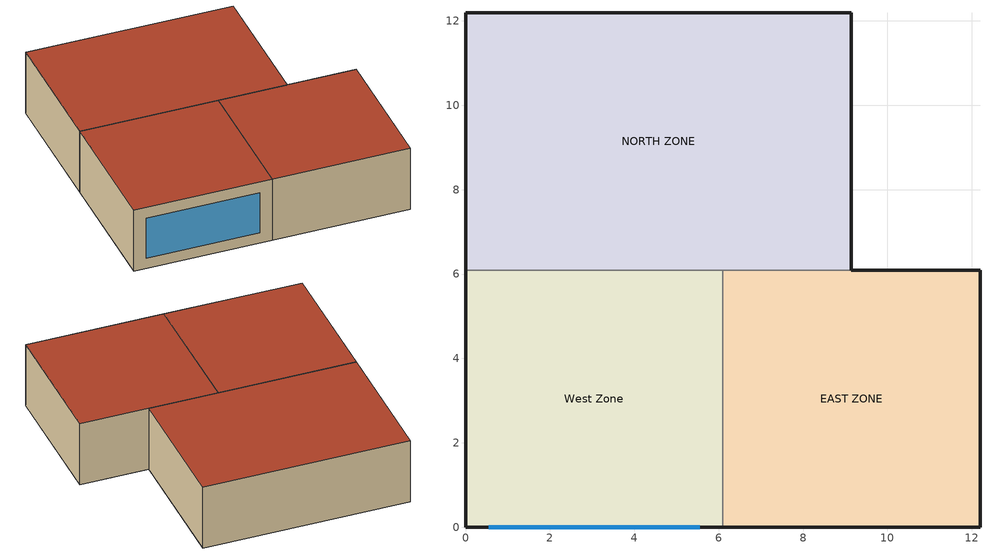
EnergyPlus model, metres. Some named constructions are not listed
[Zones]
West Zone
 floor adiabatic (FLOOR SLAB 8 IN): 0,0 0,6.1 6.1,6.1 6.1,0 z0
 wall outside (EXTWALL80): 0,6.1 0,0 6.1,0 z0:3.05
 wall to NORTH ZONE (PARTITION06): 6.1,6.1 0,6.1 z0:3.05
 wall to EAST ZONE (PARTITION06): 6.1,0 6.1,6.1 z0:3.05
 window (WIN-CON-LIGHT): 0.55,0 5.55,0 z0.5:2.5
 roof outside (ROOF34): 0,6.1 0,0 6.1,0 6.1,6.1 z3.05
EAST ZONE
 floor adiabatic (FLOOR SLAB 8 IN): 6.1,0 6.1,6.1 12.19,6.1 12.19,0 z0
 wall outside (EXTWALL80): 6.1,0 12.19,0 12.19,6.1 9.14,6.1 z0:3.05
 wall to NORTH ZONE (PARTITION06): 9.14,6.1 6.1,6.1 z0:3.05
 roof outside (ROOF34): 6.1,6.1 6.1,0 12.19,0 12.19,6.1 z3.05
NORTH ZONE
 floor adiabatic (FLOOR SLAB 8 IN): 0,6.1 0,12.19 9.14,12.19 9.14,6.1 z0
 wall outside (EXTWALL80): 9.14,6.1 9.14,12.19 0,12.19 0,6.1 z0:3.05
 roof outside (ROOF34): 0,12.19 0,6.1 9.14,6.1 9.14,12.19 z3.05
